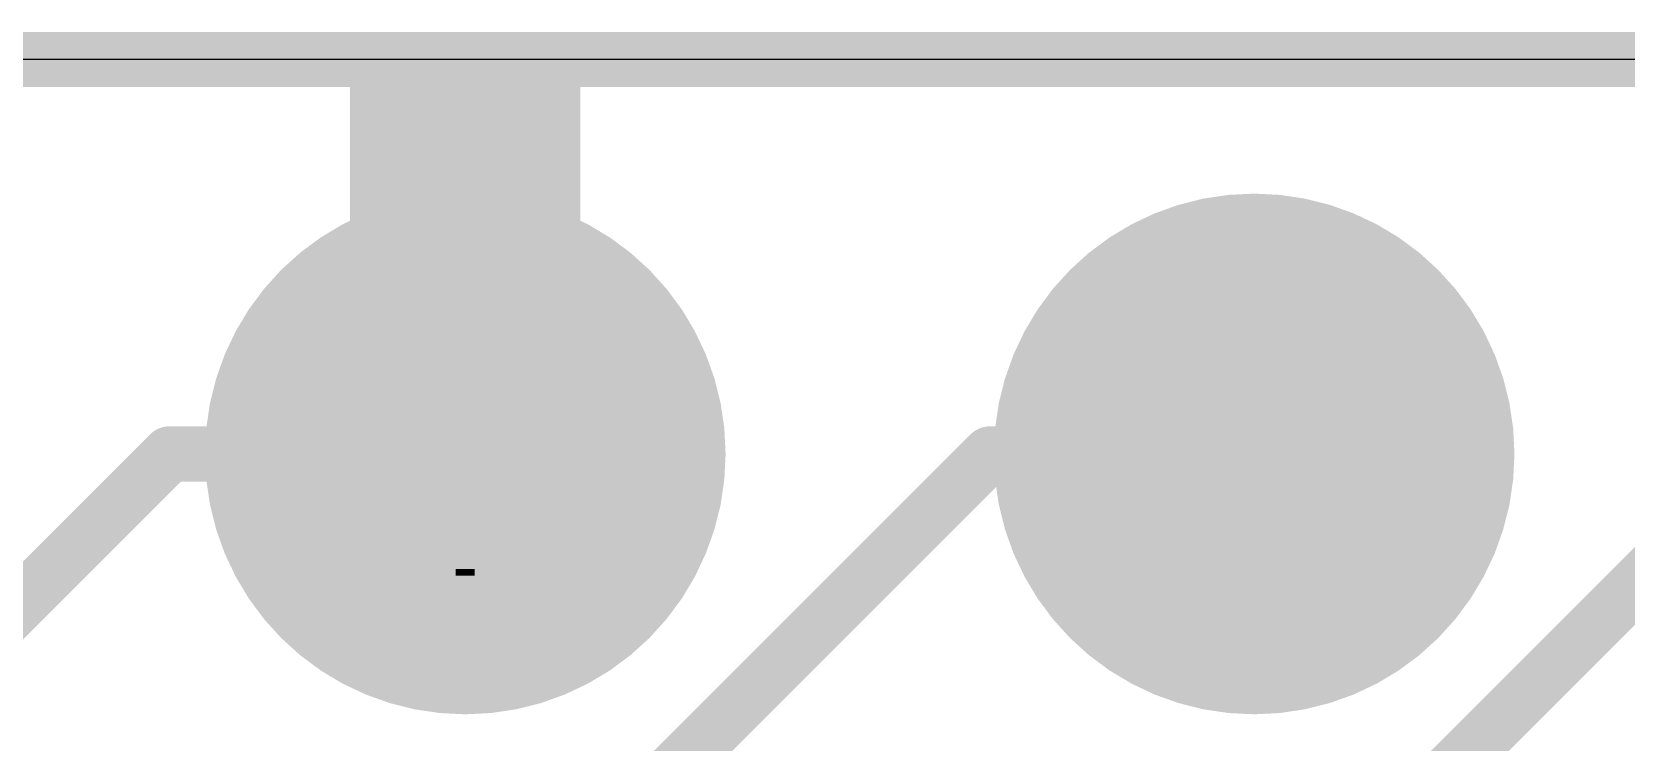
# Model space of a CAD drawing. Extents: x -0.1 to 35.6, y -0.1 to 17.9.
# Drawn here: x 22.73 to 27.87, y 15.58 to 17.87 of the extents above; entities that cross this region are included whole.
import ezdxf

# ---------------------------------------------------------------- set-up
doc = ezdxf.new("R2010")
doc.units = 0
for name, color, linetype in [('1', 12, 'CONTINUOUS'), ('16', 5, 'CONTINUOUS'), ('17', 110, 'CONTINUOUS'), ('20', 53, 'CONTINUOUS'), ('200', 40, 'CONTINUOUS'), ('201', 6, 'CONTINUOUS')]:
    doc.layers.add(name, color=color, linetype=linetype)

# ---------------------------------------------------------------- blocks, each defined once
blk = doc.blocks.new('ROUNDP')
at = {"const_width": 0.5}
blk.add_lwpolyline([(0, -0.25, 1), (0, 0.25, 1), (0, -0.25)], format="xyb", dxfattribs=at)
blk = doc.blocks.new('RECT')
blk.add_solid([(-0.5, -0.5), (0.5, -0.5), (-0.5, 0.5), (0.5, 0.5)])

msp = doc.modelspace()

# ---------------------------------------------------------------- linework, layer by layer
at = {"layer": '1', "const_width": 0.1778}
for points in [[(35.56, 17.78), (0, 17.78)], [(24.6512, 15.3416), (25.8196, 16.51)], [(25.8196, 16.51), (26.67, 16.51)], [(27.178, 15.367), (28.321, 16.51)]]:
    msp.add_lwpolyline(points, dxfattribs=at)
at = {"layer": '1', "const_width": 0.0889}
for points in [[(25.8196, 16.5545, 1), (25.8196, 16.4656)], [(25.851, 16.4786, 1), (25.7881, 16.5414)], [(26.67, 16.4656, 1), (26.67, 16.5545)]]:
    msp.add_lwpolyline(points, format="xyb", dxfattribs=at)
at = {"layer": '16', "const_width": 0.1778}
for points in [[(35.56, 17.78), (0, 17.78)], [(22.0536, 15.3861), (23.1775, 16.51)], [(24.13, 16.51), (23.1775, 16.51)]]:
    msp.add_lwpolyline(points, dxfattribs=at)
at = {"layer": '16', "const_width": 0.0889}
for points in [[(23.1775, 16.5545, 1), (23.1775, 16.4656)], [(23.2089, 16.4786, 1), (23.1461, 16.5414)], [(24.13, 16.4656, 1), (24.13, 16.5545)]]:
    msp.add_lwpolyline(points, format="xyb", dxfattribs=at)
at = {"layer": '20'}
msp.add_line((34.29, 17.78), (1.27, 17.78), dxfattribs=at)

# ---------------------------------------------------------------- block references
at = {"layer": '17', "xscale": 1.6764, "yscale": 1.6764, "rotation": 90}
for p in [(24.13, 16.51), (24.13, 16.51), (26.67, 16.51), (26.67, 16.51)]:
    msp.add_blockref('ROUNDP', p, dxfattribs=at)
at = {"layer": '200'}
for p, xscale, yscale in [((24.13, 17.7588), 0.7417, 0.0211), ((24.13, 17.7377), 0.7417, 0.0211), ((24.13, 17.7165), 0.7417, 0.0213), ((24.13, 17.6953), 0.7417, 0.0211), ((24.13, 17.6742), 0.7417, 0.0211), ((24.13, 17.653), 0.7417, 0.0213), ((24.13, 17.6318), 0.7417, 0.0211), ((24.13, 17.6107), 0.7417, 0.0211), ((24.13, 17.5895), 0.7417, 0.0213), ((24.13, 17.5683), 0.7417, 0.0211), ((24.13, 17.5472), 0.7417, 0.0211), ((24.13, 17.526), 0.7417, 0.0213), ((24.13, 17.5048), 0.7417, 0.0211), ((24.13, 17.4837), 0.7417, 0.0211), ((24.13, 17.4625), 0.7417, 0.0213), ((24.13, 17.4413), 0.7417, 0.0211), ((24.13, 17.4202), 0.7417, 0.0211), ((24.13, 17.399), 0.7417, 0.0213), ((24.13, 17.3778), 0.7417, 0.0211), ((24.13, 17.3567), 0.7417, 0.0211), ((24.13, 17.3355), 0.7417, 0.0213), ((24.13, 17.3143), 0.7417, 0.0211), ((24.13, 17.2932), 0.7417, 0.0211), ((24.13, 17.272), 0.7417, 0.0213), ((24.13, 17.2508), 0.7417, 0.0211), ((24.13, 17.2297), 0.7417, 0.0211), ((24.13, 17.2085), 0.7417, 0.0213), ((24.13, 17.1873), 0.7417, 0.0211), ((24.13, 17.1662), 0.7417, 0.0211), ((24.13, 17.145), 0.7417, 0.0213), ((24.13, 17.1238), 0.7417, 0.0211), ((24.13, 17.1027), 0.7417, 0.0211), ((24.13, 17.0815), 0.7417, 0.0213), ((24.13, 17.0603), 0.7417, 0.0211), ((24.13, 17.0392), 0.7417, 0.0211), ((24.13, 17.018), 0.7417, 0.0213), ((24.13, 16.9968), 0.7417, 0.0211), ((24.13, 16.9757), 0.7417, 0.0211), ((24.13, 16.9545), 0.7417, 0.0213), ((24.13, 16.9333), 0.7417, 0.0211), ((24.13, 16.9122), 0.7417, 0.0211), ((24.13, 16.891), 0.7417, 0.0213), ((24.13, 16.8698), 0.7417, 0.0211), ((24.13, 16.8487), 0.7417, 0.0211), ((24.13, 16.8275), 0.7417, 0.0213), ((24.13, 16.8063), 0.7417, 0.0211), ((24.13, 16.7852), 0.7417, 0.0211), ((24.13, 16.764), 0.7417, 0.0213), ((24.13, 16.7428), 0.7417, 0.0211), ((24.13, 16.7217), 0.7417, 0.0211), ((24.13, 16.7005), 0.7417, 0.0213), ((24.13, 16.6793), 0.7417, 0.0211), ((24.13, 16.6582), 0.7417, 0.0211), ((24.13, 16.637), 0.7417, 0.0213), ((24.13, 16.6158), 0.7417, 0.0211), ((24.13, 16.5947), 0.7417, 0.0211), ((24.13, 16.5735), 0.7417, 0.0213), ((24.13, 16.5523), 0.7417, 0.0211), ((24.13, 16.5312), 0.7417, 0.0211), ((24.13, 16.51), 0.7417, 0.0213), ((24.13, 16.4888), 0.7417, 0.0211), ((24.1198, 16.4677), 0.7214, 0.0211), ((24.1198, 16.4465), 0.7214, 0.0213), ((24.1198, 16.4253), 0.7214, 0.0211), ((24.1198, 16.4042), 0.7214, 0.0211), ((24.1198, 16.383), 0.7214, 0.0213), ((24.1198, 16.3618), 0.6756, 0.0211), ((24.1198, 16.3407), 0.6756, 0.0211), ((24.1198, 16.3195), 0.635, 0.0213), ((24.1198, 16.2983), 0.635, 0.0211), ((24.1198, 16.2772), 0.5944, 0.0211), ((24.1198, 16.256), 0.5486, 0.0213), ((24.1198, 16.2348), 0.5486, 0.0211), ((24.1198, 16.2137), 0.4674, 0.0211), ((24.1198, 16.1925), 0.4216, 0.0213), ((24.13, 16.1713), 0.3607, 0.0211), ((24.1198, 16.1502), 0.254, 0.0211), ((24.1198, 16.129), 0.0406, 0.0213)]:
    msp.add_blockref('RECT', p, dxfattribs=dict(at, xscale=xscale, yscale=yscale))
at = {"layer": '201', "rotation": 180}
for p, xscale, yscale in [((24.13, 17.7588), 0.7417, 0.0211), ((24.13, 17.7377), 0.7417, 0.0211), ((24.13, 17.7165), 0.7417, 0.0213), ((24.13, 17.6953), 0.7417, 0.0211), ((24.13, 17.6742), 0.7417, 0.0211), ((24.13, 17.653), 0.7417, 0.0213), ((24.13, 17.6318), 0.7417, 0.0211), ((24.13, 17.6107), 0.7417, 0.0211), ((24.13, 17.5895), 0.7417, 0.0213), ((24.13, 17.5683), 0.7417, 0.0211), ((24.13, 17.5472), 0.7417, 0.0211), ((24.13, 17.526), 0.7417, 0.0213), ((24.13, 17.5048), 0.7417, 0.0211), ((24.13, 17.4837), 0.7417, 0.0211), ((24.13, 17.4625), 0.7417, 0.0213), ((24.13, 17.4413), 0.7417, 0.0211), ((24.13, 17.4202), 0.7417, 0.0211), ((24.13, 17.399), 0.7417, 0.0213), ((24.13, 17.3778), 0.7417, 0.0211), ((24.13, 17.3567), 0.7417, 0.0211), ((24.13, 17.3355), 0.7417, 0.0213), ((24.13, 17.3143), 0.7417, 0.0211), ((24.13, 17.2932), 0.7417, 0.0211), ((24.13, 17.272), 0.7417, 0.0213), ((24.13, 17.2508), 0.7417, 0.0211), ((24.13, 17.2297), 0.7417, 0.0211), ((24.13, 17.2085), 0.7417, 0.0213), ((24.13, 17.1873), 0.7417, 0.0211), ((24.13, 17.1662), 0.7417, 0.0211), ((24.13, 17.145), 0.7417, 0.0213), ((24.13, 17.1238), 0.7417, 0.0211), ((24.13, 17.1027), 0.7417, 0.0211), ((24.13, 17.0815), 0.7417, 0.0213), ((24.13, 17.0603), 0.7417, 0.0211), ((24.13, 17.0392), 0.7417, 0.0211), ((24.13, 17.018), 0.7417, 0.0213), ((24.13, 16.9968), 0.7417, 0.0211), ((24.13, 16.9757), 0.7417, 0.0211), ((24.13, 16.9545), 0.7417, 0.0213), ((24.13, 16.9333), 0.7417, 0.0211), ((24.13, 16.9122), 0.7417, 0.0211), ((24.13, 16.891), 0.7417, 0.0213), ((24.13, 16.8698), 0.7417, 0.0211), ((24.13, 16.8487), 0.7417, 0.0211), ((24.13, 16.8275), 0.7417, 0.0213), ((24.13, 16.8063), 0.7417, 0.0211), ((24.13, 16.7852), 0.7417, 0.0211), ((24.13, 16.764), 0.7417, 0.0213), ((24.13, 16.7428), 0.7417, 0.0211), ((24.13, 16.7217), 0.7417, 0.0211), ((24.13, 16.7005), 0.7417, 0.0213), ((24.13, 16.6793), 0.7417, 0.0211), ((24.13, 16.6582), 0.7417, 0.0211), ((24.13, 16.637), 0.7417, 0.0213), ((24.13, 16.6158), 0.7417, 0.0211), ((24.13, 16.5947), 0.7417, 0.0211), ((24.13, 16.5735), 0.7417, 0.0213), ((24.13, 16.5523), 0.7417, 0.0211), ((24.13, 16.5312), 0.7417, 0.0211), ((24.13, 16.51), 0.7417, 0.0213), ((24.13, 16.4888), 0.7417, 0.0211), ((24.1402, 16.4677), 0.7214, 0.0211), ((24.1402, 16.4465), 0.7214, 0.0213), ((24.1402, 16.4253), 0.7214, 0.0211), ((24.1402, 16.4042), 0.7214, 0.0211), ((24.1402, 16.383), 0.7214, 0.0213), ((24.1402, 16.3618), 0.6756, 0.0211), ((24.1402, 16.3407), 0.6756, 0.0211), ((24.1402, 16.3195), 0.635, 0.0213), ((24.1402, 16.2983), 0.635, 0.0211), ((24.1402, 16.2772), 0.5944, 0.0211), ((24.1402, 16.256), 0.5486, 0.0213), ((24.1402, 16.2348), 0.5486, 0.0211), ((24.1402, 16.2137), 0.4674, 0.0211), ((24.1402, 16.1925), 0.4216, 0.0213), ((24.13, 16.1713), 0.3607, 0.0211), ((24.1402, 16.1502), 0.254, 0.0211), ((24.1402, 16.129), 0.0406, 0.0213)]:
    msp.add_blockref('RECT', p, dxfattribs=dict(at, xscale=xscale, yscale=yscale))

doc.saveas('drawing.dxf')
